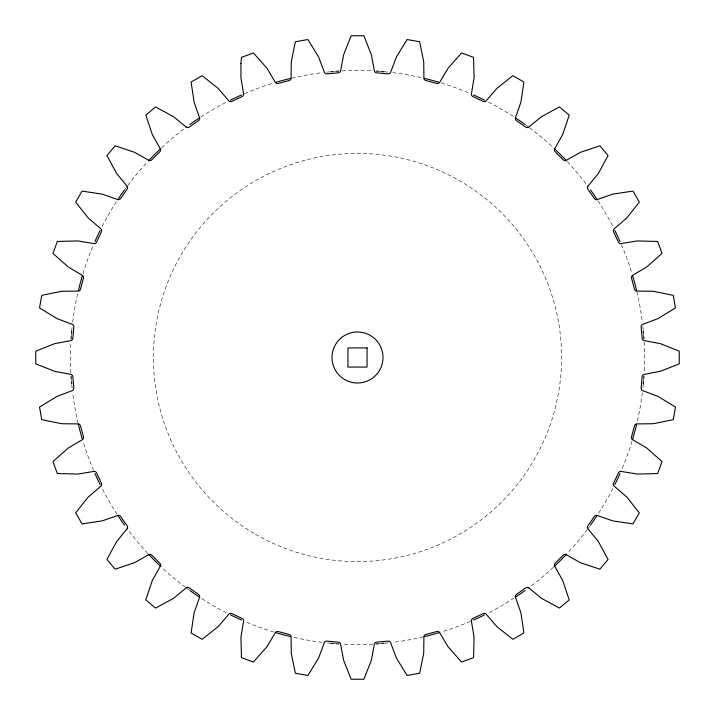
<?xml version="1.0" encoding="UTF-8"?>
<svg xmlns="http://www.w3.org/2000/svg" width="715" height="715" viewBox="0 0 715 715"><rect width="100%" height="100%" fill="white"/><g stroke="black" fill="none" stroke-linecap="round" stroke-linejoin="round"><path stroke-width="0.54" stroke-dasharray="3.58 2.68" d="M644.108 342.119A287.019 287.019 0 0 1 644.108 372.881M643.759 378.396A287.019 287.019 0 0 1 643.491 381.712M643.294 383.928A287.019 287.019 0 0 1 642.856 388.343M642.347 392.758A287.019 287.019 0 0 1 636.877 423.28M632.015 441.28A287.019 287.019 0 0 1 621.38 470.407M612.898 488.47A287.019 287.019 0 0 1 598.017 514.121M589.857 525.99A287.019 287.019 0 0 1 587.882 528.68M587.221 529.565A287.019 287.019 0 0 1 567.308 553.347M553.347 567.308A287.019 287.019 0 0 1 527.786 588.543M514.121 598.017A287.019 287.019 0 0 1 488.47 612.898M470.407 621.38A287.019 287.019 0 0 1 441.28 632.015M423.28 636.877A287.019 287.019 0 0 1 392.758 642.347M388.343 642.856A287.019 287.019 0 0 1 383.928 643.294M380.612 643.58A287.019 287.019 0 0 1 378.396 643.759M372.881 644.108A287.019 287.019 0 0 1 342.119 644.108M336.604 643.759A287.019 287.019 0 0 1 333.288 643.491M331.072 643.294A287.019 287.019 0 0 1 326.657 642.856M322.242 642.347A287.019 287.019 0 0 1 291.72 636.877M273.72 632.015A287.019 287.019 0 0 1 244.593 621.38M226.53 612.898A287.019 287.019 0 0 1 200.879 598.017M189.01 589.857A287.019 287.019 0 0 1 186.32 587.882M185.435 587.221A287.019 287.019 0 0 1 161.653 567.308M147.692 553.347A287.019 287.019 0 0 1 126.457 527.786M116.983 514.121A287.019 287.019 0 0 1 102.102 488.47M93.62 470.407A287.019 287.019 0 0 1 82.985 441.28M78.123 423.28A287.019 287.019 0 0 1 72.653 392.758M72.144 388.343A287.019 287.019 0 0 1 71.706 383.928M71.42 380.612A287.019 287.019 0 0 1 71.241 378.396M70.892 372.881A287.019 287.019 0 0 1 70.892 342.119M71.241 336.604A287.019 287.019 0 0 1 71.509 333.288M71.706 331.072A287.019 287.019 0 0 1 72.144 326.657M72.653 322.242A287.019 287.019 0 0 1 78.123 291.72M82.985 273.72A287.019 287.019 0 0 1 93.62 244.593M102.102 226.53A287.019 287.019 0 0 1 116.983 200.879M125.143 189.01A287.019 287.019 0 0 1 127.118 186.32M127.779 185.435A287.019 287.019 0 0 1 147.692 161.653M161.653 147.692A287.019 287.019 0 0 1 187.214 126.457M200.879 116.983A287.019 287.019 0 0 1 226.53 102.102M244.593 93.62A287.019 287.019 0 0 1 273.72 82.985M291.72 78.123A287.019 287.019 0 0 1 322.242 72.653M326.657 72.144A287.019 287.019 0 0 1 331.072 71.706M334.388 71.42A287.019 287.019 0 0 1 336.604 71.241M342.119 70.892A287.019 287.019 0 0 1 372.881 70.892M378.396 71.241A287.019 287.019 0 0 1 381.712 71.509M383.928 71.706A287.019 287.019 0 0 1 388.343 72.144M392.758 72.653A287.019 287.019 0 0 1 423.28 78.123M441.28 82.985A287.019 287.019 0 0 1 470.407 93.62M488.47 102.102A287.019 287.019 0 0 1 514.121 116.983M525.99 125.143A287.019 287.019 0 0 1 528.68 127.118M529.565 127.779A287.019 287.019 0 0 1 553.347 147.692M567.308 161.653A287.019 287.019 0 0 1 588.543 187.214M598.017 200.879A287.019 287.019 0 0 1 612.898 226.53M621.38 244.593A287.019 287.019 0 0 1 632.015 273.72M636.877 291.72A287.019 287.019 0 0 1 642.347 322.242M642.856 326.657A287.019 287.019 0 0 1 643.294 331.072M643.491 333.288A287.019 287.019 0 0 1 643.759 336.604M255.452 534.257A204.097 204.097 0 0 0 561.597 357.5A204.097 204.097 0 0 0 255.452 180.743A204.097 204.097 0 0 0 255.452 534.257"/><path stroke-width="1.07" d="M643.911 376.188A287.019 287.019 0 0 1 643.759 378.396M643.491 381.712A287.019 287.019 0 0 1 643.294 383.928M636.627 424.353A287.019 287.019 0 0 1 632.65 439.171M620.048 473.464A287.019 287.019 0 0 1 614.882 484.52M596.802 515.971A287.019 287.019 0 0 1 590.51 525.087M566.557 554.152A287.019 287.019 0 0 1 554.152 566.557M525.087 590.51A287.019 287.019 0 0 1 515.971 596.802M484.52 614.882A287.019 287.019 0 0 1 473.464 620.048M439.171 632.65A287.019 287.019 0 0 1 424.353 636.627M383.928 643.294A287.019 287.019 0 0 1 381.712 643.491M378.396 643.759A287.019 287.019 0 0 1 376.188 643.911M338.812 643.911A287.019 287.019 0 0 1 336.604 643.759M333.288 643.491A287.019 287.019 0 0 1 331.072 643.294M290.647 636.627A287.019 287.019 0 0 1 275.829 632.65M241.536 620.048A287.019 287.019 0 0 1 230.48 614.882M199.029 596.802A287.019 287.019 0 0 1 189.913 590.51M160.848 566.557A287.019 287.019 0 0 1 148.443 554.152M124.49 525.087A287.019 287.019 0 0 1 118.198 515.971M100.118 484.52A287.019 287.019 0 0 1 94.952 473.464M82.35 439.171A287.019 287.019 0 0 1 78.373 424.353M71.706 383.928A287.019 287.019 0 0 1 71.509 381.712M71.241 378.396A287.019 287.019 0 0 1 71.089 376.188M71.089 338.812A287.019 287.019 0 0 1 71.241 336.604M71.509 333.288A287.019 287.019 0 0 1 71.706 331.072M78.373 290.647A287.019 287.019 0 0 1 82.35 275.829M94.952 241.536A287.019 287.019 0 0 1 100.118 230.48M118.198 199.029A287.019 287.019 0 0 1 124.49 189.913M148.443 160.848A287.019 287.019 0 0 1 160.848 148.443M189.913 124.49A287.019 287.019 0 0 1 199.029 118.198M230.48 100.118A287.019 287.019 0 0 1 241.536 94.952M275.829 82.35A287.019 287.019 0 0 1 290.647 78.373M331.072 71.706A287.019 287.019 0 0 1 333.288 71.509M336.604 71.241A287.019 287.019 0 0 1 338.812 71.089M376.188 71.089A287.019 287.019 0 0 1 378.396 71.241M381.712 71.509A287.019 287.019 0 0 1 383.928 71.706M424.353 78.373A287.019 287.019 0 0 1 439.171 82.35M473.464 94.952A287.019 287.019 0 0 1 484.52 100.118M515.971 118.198A287.019 287.019 0 0 1 525.087 124.49M554.152 148.443A287.019 287.019 0 0 1 566.557 160.848M590.51 189.913A287.019 287.019 0 0 1 596.802 199.029M614.882 230.48A287.019 287.019 0 0 1 620.048 241.536M632.65 275.829A287.019 287.019 0 0 1 636.627 290.647M643.294 331.072A287.019 287.019 0 0 1 643.491 333.288M643.759 336.604A287.019 287.019 0 0 1 643.911 338.812M240.955 63.546L240.928 77.747L243.449 93.111A2.663 2.663 0 0 1 242.063 96.605L231.848 101.369A2.663 2.663 0 0 1 228.282 100.189L218.129 88.383L202.148 75.665L191.102 82.046L194.123 102.245L199.271 116.938A2.663 2.663 0 0 1 198.511 120.621L189.278 127.082A2.663 2.663 0 0 1 185.56 126.537L173.513 116.67L155.566 106.928L145.797 115.124L152.277 134.492L159.901 148.068A2.663 2.663 0 0 1 159.794 151.821L151.821 159.794A2.663 2.663 0 0 1 148.068 159.901L134.492 152.277L115.124 145.797L106.928 155.566L116.67 173.513L126.537 185.56A2.663 2.663 0 0 1 127.082 189.278L120.621 198.511A2.663 2.663 0 0 1 116.938 199.271L102.245 194.123L82.046 191.102L75.665 202.148L88.383 218.129L100.189 228.282A2.663 2.663 0 0 1 101.369 231.848L96.605 242.063A2.663 2.663 0 0 1 93.111 243.449L77.747 240.928L57.334 241.464L52.973 253.441L68.274 266.981L81.653 274.926A2.663 2.663 0 0 1 83.441 278.233L80.527 289.119A2.663 2.663 0 0 1 77.327 291.094L61.758 291.282L41.747 295.349L39.531 307.906L56.95 318.577L71.509 324.083A2.663 2.663 0 0 1 73.842 327.032L72.859 338.249A2.663 2.663 0 0 1 70.052 340.751L54.751 343.638L35.75 351.128L35.75 363.872L54.751 371.362L70.052 374.249A2.663 2.663 0 0 1 72.859 376.751L73.842 387.968A2.663 2.663 0 0 1 71.509 390.917L56.95 396.423L39.531 407.094L41.747 419.651L61.758 423.718L77.327 423.906A2.663 2.663 0 0 1 80.527 425.881L83.441 436.767A2.663 2.663 0 0 1 81.653 440.074L68.274 448.019L52.973 461.559L57.334 473.536L77.747 474.072L93.111 471.551A2.663 2.663 0 0 1 96.605 472.937L101.369 483.152A2.663 2.663 0 0 1 100.189 486.718L88.383 496.871L75.665 512.852L82.046 523.898L102.245 520.877L116.938 515.73A2.663 2.663 0 0 1 120.621 516.489L127.082 525.722A2.663 2.663 0 0 1 126.537 529.44L116.67 541.487L106.928 559.434L115.124 569.203L134.492 562.723L148.068 555.099A2.663 2.663 0 0 1 151.821 555.206L159.794 563.179A2.663 2.663 0 0 1 159.901 566.932L152.277 580.509L145.797 599.876L155.566 608.072L173.513 598.33L185.56 588.463A2.663 2.663 0 0 1 189.278 587.918L198.511 594.38A2.663 2.663 0 0 1 199.271 598.062L194.123 612.755L191.102 632.954L202.148 639.335L218.129 626.617L228.282 614.811A2.663 2.663 0 0 1 231.848 613.631L242.063 618.395A2.663 2.663 0 0 1 243.449 621.889L240.928 637.253L241.464 657.666L253.441 662.027L266.981 646.726L274.926 633.347A2.663 2.663 0 0 1 278.233 631.56L289.119 634.473A2.663 2.663 0 0 1 291.094 637.673L291.282 653.242L295.349 673.253L307.906 675.469L318.577 658.05L324.083 643.491A2.663 2.663 0 0 1 327.032 641.158L338.249 642.142A2.663 2.663 0 0 1 340.751 644.948L343.638 660.249L351.128 679.25L363.872 679.25L371.362 660.249L374.249 644.948A2.663 2.663 0 0 1 376.751 642.142L387.968 641.158A2.663 2.663 0 0 1 390.917 643.491L396.423 658.05L407.094 675.469L419.651 673.253L423.718 653.242L423.906 637.673A2.663 2.663 0 0 1 425.881 634.473L436.767 631.56A2.663 2.663 0 0 1 440.074 633.347L448.019 646.726L461.559 662.027L473.536 657.666L474.072 637.253L471.551 621.889A2.663 2.663 0 0 1 472.937 618.395L483.152 613.631A2.663 2.663 0 0 1 486.718 614.811L496.871 626.617L512.852 639.335L523.898 632.954L520.877 612.755L515.73 598.062A2.663 2.663 0 0 1 516.489 594.38L525.722 587.918A2.663 2.663 0 0 1 529.44 588.463L541.487 598.33L559.434 608.072L569.203 599.876L562.723 580.509L555.099 566.932A2.663 2.663 0 0 1 555.206 563.179L563.179 555.206A2.663 2.663 0 0 1 566.932 555.099L580.509 562.723L599.876 569.203L608.072 559.434L598.33 541.487L588.463 529.44A2.663 2.663 0 0 1 587.918 525.722L594.38 516.489A2.663 2.663 0 0 1 598.062 515.73L612.755 520.877L632.954 523.898L639.335 512.852L626.617 496.871L614.811 486.718A2.663 2.663 0 0 1 613.631 483.152L618.395 472.937A2.663 2.663 0 0 1 621.889 471.551L637.253 474.072L657.666 473.536L662.027 461.559L646.726 448.019L633.347 440.074A2.663 2.663 0 0 1 631.56 436.767L634.473 425.881A2.663 2.663 0 0 1 637.673 423.906L653.242 423.718L673.253 419.651L675.469 407.094L658.05 396.423L643.491 390.917A2.663 2.663 0 0 1 641.158 387.968L642.142 376.751A2.663 2.663 0 0 1 644.948 374.249L660.249 371.362L679.25 363.872L679.25 351.128L660.249 343.638L644.948 340.751A2.663 2.663 0 0 1 642.142 338.249L641.158 327.032A2.663 2.663 0 0 1 643.491 324.083L658.05 318.577L675.469 307.906L673.253 295.349L653.242 291.282L637.673 291.094A2.663 2.663 0 0 1 634.473 289.119L631.56 278.233A2.663 2.663 0 0 1 633.347 274.926L646.726 266.981L662.027 253.441L657.666 241.464L637.253 240.928L621.889 243.449A2.663 2.663 0 0 1 618.395 242.063L613.631 231.848A2.663 2.663 0 0 1 614.811 228.282L626.617 218.129L639.335 202.148L632.954 191.102L612.755 194.123L598.062 199.271A2.663 2.663 0 0 1 594.38 198.511L587.918 189.278A2.663 2.663 0 0 1 588.463 185.56L598.33 173.513L608.072 155.566L599.876 145.797L580.509 152.277L566.932 159.901A2.663 2.663 0 0 1 563.179 159.794L555.206 151.821A2.663 2.663 0 0 1 555.099 148.068L562.723 134.492L569.203 115.124L559.434 106.928L541.487 116.67L529.44 126.537A2.663 2.663 0 0 1 525.722 127.082L516.489 120.621A2.663 2.663 0 0 1 515.73 116.938L520.877 102.245L523.898 82.046L512.852 75.665L496.871 88.383L486.718 100.189A2.663 2.663 0 0 1 483.152 101.369L472.937 96.605A2.663 2.663 0 0 1 471.551 93.111L474.072 77.747L473.536 57.334L461.559 52.973L448.019 68.274L440.074 81.653A2.663 2.663 0 0 1 436.767 83.441L425.881 80.527A2.663 2.663 0 0 1 423.906 77.327L423.718 61.758L419.651 41.747L407.094 39.531L396.423 56.95L390.917 71.509A2.663 2.663 0 0 1 387.968 73.842L376.751 72.859A2.663 2.663 0 0 1 374.249 70.052L371.362 54.751L363.872 35.75L351.128 35.75L343.638 54.751L340.751 70.052A2.663 2.663 0 0 1 338.249 72.859L327.032 73.842A2.663 2.663 0 0 1 324.083 71.509L318.577 56.95L307.906 39.531L295.349 41.747L291.282 61.758L291.094 77.327A2.663 2.663 0 0 1 289.119 80.527L278.233 83.441A2.663 2.663 0 0 1 274.926 81.653L266.981 68.274L253.441 52.973L241.464 57.334L240.955 63.546M367.063 347.937L347.937 347.937L347.937 367.063L367.063 367.063L367.063 347.937M344.746 379.594A25.517 25.517 0 0 0 383.017 357.5A25.517 25.517 0 0 0 344.746 335.406A25.517 25.517 0 0 0 344.746 379.594"/></g></svg>
